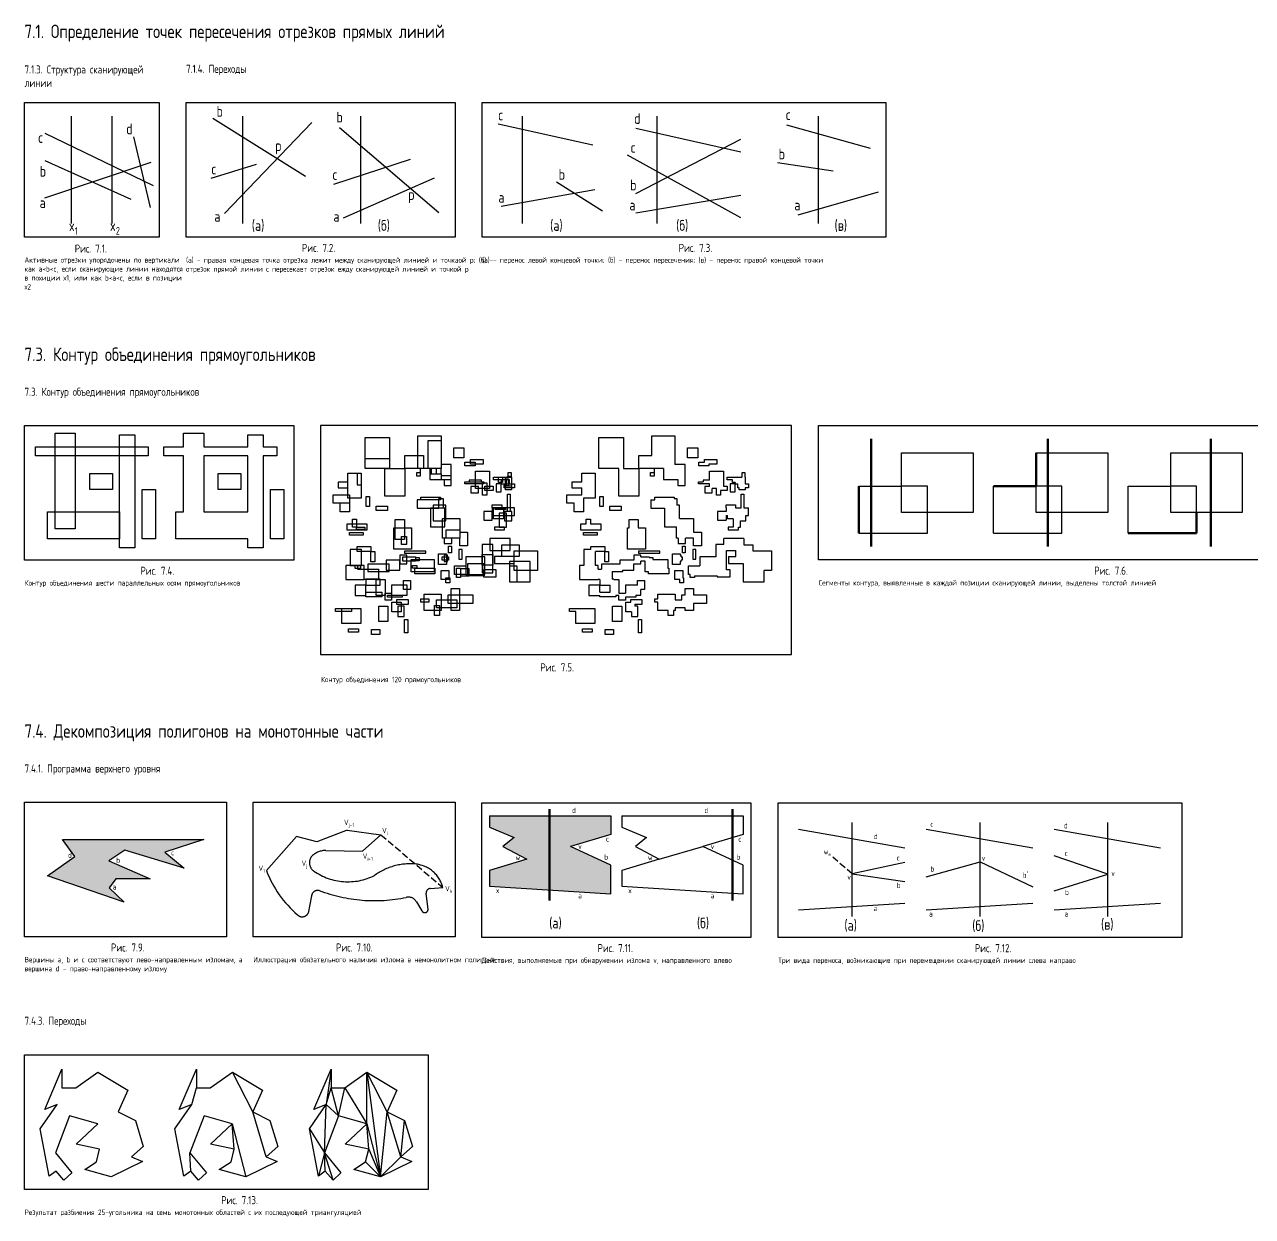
# Model space of a CAD drawing. Header units: millimetres. Extents: x 0 to 1470, y -728 to 158.
# Drawn here: x 0 to 912, y -728 to 158 of the extents above; entities that cross this region are included whole.
import ezdxf

# ---------------------------------------------------------------- set-up
doc = ezdxf.new("R2010")
doc.units = ezdxf.units.MM
doc.linetypes.add('GOST2.303 4', pattern=[7, 5, -2, 0])
doc.linetypes.add('ГОСТ 2.303 6', pattern=[12, 8, -1.5, 1, -1.5])
doc.styles.add('ГОСТ 2.304', font='CS_Gost2304.shx')
pattern_1 = [(37.5, (0, 0), (-0.0800016, 2.447066), [0, -1.9304, 0, -2.159, 0, -2.06375]), (7.5, (0, 0), (2.247616, 3.584126), [0, -1.0414, 0, -1.7399, 0, -0.66675]), (327.5, (-1.562, 0), (3.954962, 0.007186), [0, -0.635, 0, -2.286, 0, -2.9845]), (317.5, (-1.562, 0), (3.817782, 1.114647), [0, -0.3175, 0, -1.4986, 0, -1.7145])]

msp = doc.modelspace()

# ---------------------------------------------------------------- hatches: boundary and pattern name
at = {"linetype": 'ГОСТ 2.303 6', "ltscale": 100}
h = msp.add_hatch(dxfattribs=at)
h.set_pattern_fill('Песчаный или супесчаные грунты', color=256, style=0, pattern_type=2)
h.set_pattern_definition(pattern_1)
edge = h.paths.add_edge_path()
edge.add_line((345.42, -430), (345.42, -438.44))
edge.add_line((345.42, -430), (435.74, -430))
edge.add_line((435.74, -430), (435.74, -443.92))
edge.add_line((435.74, -443.92), (405.73, -452.81))
edge.add_line((435.74, -466.83), (405.73, -452.81))
edge.add_line((435.74, -488.08), (435.74, -466.83))
edge.add_line((345.42, -482.45), (435.74, -488.08))
edge.add_line((345.42, -470.68), (345.42, -482.45))
edge.add_line((373.28, -462.43), (345.42, -470.68))
edge.add_line((355.51, -452.87), (373.28, -462.43))
edge.add_line((363.79, -446.15), (355.51, -452.87))
edge.add_line((345.42, -438.44), (363.79, -446.15))
h = msp.add_hatch(dxfattribs=at)
h.set_pattern_fill('Песчаный или супесчаные грунты', color=256, style=0, pattern_type=2)
h.set_pattern_definition(pattern_1)
h.paths.add_polyline_path([(133.19, -447.8), (104.3, -457.23), (118.6, -469.09), (74.49, -455.71), (62.63, -463.61), (93.35, -477), (67.8, -477), (62.93, -483.69), (73.92, -494.22), (17.17, -474.73), (37.38, -460.27), (28.26, -447.8)])

# ---------------------------------------------------------------- linework, layer by layer
at = {"ltscale": 100}
for p, q in [((0, 0), (0, 100)), ((0, 100), (100, 100)), ((100, 100), (100, 0)), ((120, 0), (120, 100)), ((120, 100), (320, 100)), ((320, 100), (320, 0)), ((340, 0), (340, 100)), ((340, 100), (640, 100)), ((640, 100), (640, 0)), ((35, 10), (35, 90)), ((65, 10), (65, 90)), ((139.88, 88.35), (208.89, 45.34)), ((148.62, 17.45), (213.38, 85.27)), ((162.08, 10), (162.08, 90)), ((249.89, 10), (249.89, 90)), ((351.89, 84.3), (422.38, 68.58)), ((370, 10), (370, 90)), ((470, 10), (470, 90)), ((566.19, 83.49), (628.28, 66.14)), ((590, 10), (590, 90)), ((14.96, 77.31), (95.54, 38.32)), ((80.89, 74.48), (93.42, 22.01)), ((234.11, 81.37), (307.85, 18.2)), ((454.31, 80.91), (532.39, 63.29)), ((454.31, 32.38), (532.39, 72.78)), ((14.96, 56.99), (79, 28.16)), ((14.96, 29.1), (94.13, 55.81)), ((229.77, 39.35), (286.7, 58.05)), ((447.8, 61.12), (532.12, 14.49)), ((559.41, 55.56), (600.89, 49.33)), ((138.7, 43.92), (172.26, 54.32)), ((237.09, 14.4), (304.6, 43.95)), ((395.27, 41.19), (429.43, 19.5)), ((354.06, 23.03), (423.74, 35.5)), ((454.31, 18.01), (532.39, 31.3)), ((574.87, 16.52), (634.51, 33.6)), ((100, 0), (0, 0)), ((320, 0), (120, 0)), ((640, 0), (340, 0)), ((0, -240), (0, -140)), ((0, -140), (200, -140)), ((200, -140), (200, -240)), ((220, -140), (220, -310.19)), ((570, -140), (220, -140)), ((570, -310.19), (570, -140)), ((590.11, -239.89), (590.11, -139.89)), ((590.11, -139.89), (1030.11, -139.89)), ((299.98, -171.89), (299.98, -151.08)), ((299.98, -151.08), (309.56, -151.08)), ((282.59, -171.89), (282.59, -162.43)), ((282.59, -162.43), (296.55, -162.43)), ((296.55, -162.43), (296.55, -171.89)), ((456.36, -171.89), (456.36, -162.43)), ((456.36, -162.43), (466.06, -162.43)), ((651.75, -185.17), (651.75, -160.24)), ((651.75, -160.24), (660.52, -160.24)), ((660.52, -160.24), (692.86, -160.24)), ((692.86, -160.24), (704.91, -160.24)), ((704.91, -160.24), (704.91, -204.63)), ((751.75, -160.24), (760.52, -160.24)), ((760.52, -160.24), (792.86, -160.24)), ((792.86, -160.24), (804.91, -160.24)), ((804.91, -160.24), (804.91, -204.63)), ((851.75, -185.17), (851.75, -160.24)), ((851.75, -160.24), (860.52, -160.24)), ((860.52, -160.24), (892.86, -160.24)), ((892.86, -160.24), (904.91, -160.24)), ((904.91, -160.24), (904.91, -204.63)), ((253.07, -164.66), (271.26, -164.66)), ((296.55, -171.89), (282.59, -171.89)), ((294.03, -171.89), (294.03, -177.68)), ((301.05, -171.89), (301.05, -180.22)), ((302.49, -175.97), (302.49, -171.89)), ((306.11, -175.97), (306.11, -171.89)), ((317.03, -168.98), (309.56, -168.98)), ((309.56, -175.97), (309.56, -171.89)), ((317.03, -184.72), (317.03, -168.98)), ((470.31, -171.89), (456.36, -171.89)), ((467.79, -171.89), (467.79, -177.68)), ((474.81, -171.89), (474.81, -180.22)), ((490.8, -168.98), (483.33, -168.98)), ((490.8, -184.72), (490.8, -168.98)), ((240.25, -182.08), (232.96, -182.08)), ((232.96, -182.08), (232.96, -186.27)), ((247.1, -175.55), (247.1, -184.1)), ((291.46, -177.68), (291.46, -175.03)), ((291.46, -175.03), (294.03, -175.03)), ((294.03, -177.68), (291.46, -177.68)), ((301.05, -175.97), (309.56, -175.97)), ((301.05, -180.22), (311.81, -180.22)), ((309.56, -175.97), (309.56, -180.22)), ((309.56, -177.13), (317.03, -177.13)), ((311.81, -180.22), (311.81, -184.72)), ((311.81, -180.22), (317.03, -180.22)), ((360.28, -180.39), (357.39, -180.39)), ((361.79, -175.08), (359.25, -175.08)), ((359.25, -175.08), (359.25, -178.31)), ((360.28, -183.34), (360.28, -180.39)), ((361.79, -178.31), (361.79, -175.08)), ((414.02, -182.08), (406.73, -182.08)), ((406.73, -182.08), (406.73, -186.27)), ((465.22, -177.68), (465.22, -175.03)), ((465.22, -175.03), (467.79, -175.03)), ((467.79, -177.68), (465.22, -177.68)), ((474.81, -180.22), (485.58, -180.22)), ((485.58, -180.22), (485.58, -184.72)), ((535.55, -175.08), (533.01, -175.08)), ((533.01, -175.08), (533.01, -178.31)), ((535.55, -178.31), (535.55, -175.08)), ((232.96, -186.27), (240.25, -186.27)), ((247.1, -184.1), (250.22, -184.1)), ((311.81, -184.72), (317.03, -184.72)), ((356.3, -184.75), (361.79, -184.75)), ((406.73, -186.27), (414.02, -186.27)), ((485.58, -184.72), (490.8, -184.72)), ((620, -185.17), (629.01, -185.17)), ((629.01, -185.17), (651.75, -185.17)), ((670.93, -185.17), (651.75, -185.17)), ((651.75, -204.63), (651.75, -185.17)), ((670.93, -204.63), (670.93, -185.17)), ((720, -220), (720, -185.17)), ((770.93, -185.17), (751.75, -185.17)), ((751.75, -204.63), (751.75, -185.17)), ((770.93, -204.63), (770.93, -185.17)), ((820, -220), (820, -185.17)), ((820, -185.17), (829.01, -185.17)), ((829.01, -185.17), (851.75, -185.17)), ((870.93, -185.17), (851.75, -185.17)), ((851.75, -204.63), (851.75, -185.17)), ((870.93, -204.63), (870.93, -185.17)), ((234.59, -204.14), (234.59, -197.62)), ((241.58, -197.62), (241.58, -204.14)), ((347.56, -201.14), (347.56, -198.89)), ((347.56, -198.89), (354.65, -198.89)), ((354.65, -198.89), (354.65, -201.14)), ((408.36, -204.14), (408.36, -197.62)), ((415.35, -197.62), (415.35, -204.14)), ((465.5, -195.36), (468.3, -195.36)), ((521.33, -201.14), (521.33, -198.89)), ((521.33, -198.89), (528.42, -198.89)), ((528.42, -198.89), (528.42, -201.14)), ((241.58, -204.14), (234.59, -204.14)), ((348.54, -209.36), (348.54, -201.14)), ((355.9, -209.36), (348.54, -209.36)), ((355.9, -201.14), (355.9, -209.36)), ((415.35, -204.14), (408.36, -204.14)), ((521.33, -206.84), (521.33, -210.27)), ((522.3, -209.36), (522.3, -206.84)), ((526.5, -209.36), (522.3, -209.36)), ((528.42, -201.14), (532.52, -201.14)), ((534.61, -201.14), (537.88, -201.14)), ((670.93, -204.63), (651.75, -204.63)), ((681.62, -204.63), (670.93, -204.63)), ((670.93, -220), (670.93, -204.63)), ((704.91, -204.63), (681.62, -204.63)), ((770.93, -204.63), (751.75, -204.63)), ((781.62, -204.63), (770.93, -204.63)), ((770.93, -220), (770.93, -204.63)), ((804.91, -204.63), (781.62, -204.63)), ((870.93, -204.63), (851.75, -204.63)), ((881.62, -204.63), (870.93, -204.63)), ((904.91, -204.63), (881.62, -204.63)), ((313.27, -223.66), (313.27, -217.67)), ((313.27, -217.67), (323.37, -217.67)), ((530.54, -215.64), (532.03, -215.64)), ((311.87, -223.66), (311.87, -227.69)), ((311.87, -227.69), (317.46, -227.69)), ((317.46, -227.69), (317.46, -223.66)), ((323.37, -219.24), (329.2, -219.24)), ((323.37, -229.42), (323.37, -223.66)), ((329.2, -219.24), (329.2, -229.42)), ((485.64, -223.66), (485.64, -227.69)), ((485.64, -227.69), (491.23, -227.69)), ((491.23, -227.69), (491.23, -223.66)), ((497.13, -219.24), (502.96, -219.24)), ((497.13, -229.42), (497.13, -223.66)), ((502.96, -219.24), (502.96, -229.42)), ((519.61, -228.56), (519.61, -223.95)), ((534.56, -223.95), (534.56, -228.66)), ((620, -220), (629.01, -220)), ((629.01, -220), (660.52, -220)), ((660.52, -220), (670.93, -220)), ((720, -220), (729.01, -220)), ((729.01, -220), (760.52, -220)), ((760.52, -220), (770.93, -220)), ((329.2, -229.42), (323.37, -229.42)), ((502.96, -229.42), (497.13, -229.42)), ((521.64, -232.85), (528.53, -232.85)), ((200, -240), (0, -240)), ((245.79, -246.23), (245.79, -244.03)), ((249.55, -246.23), (245.79, -246.23)), ((247.52, -244.03), (247.52, -246.85)), ((249.55, -244.03), (249.55, -246.23)), ((290.43, -238.15), (293.21, -238.15)), ((293.21, -240.59), (290.43, -240.59)), ((293.21, -238.15), (293.21, -240.59)), ((360.25, -244.27), (365.9, -244.27)), ((365.9, -244.27), (365.9, -256.2)), ((464.2, -238.15), (466.98, -238.15)), ((466.98, -238.15), (466.98, -239.64)), ((501.7, -237.64), (501.7, -244.28)), ((523.03, -237.47), (528.53, -237.47)), ((1030.11, -239.89), (590.11, -239.89)), ((247.52, -246.85), (262.95, -246.85)), ((262.95, -254.51), (252.43, -254.51)), ((262.95, -246.85), (262.95, -254.51)), ((426.2, -246.85), (428.85, -246.85)), ((427.38, -254.51), (426.2, -254.51)), ((436.71, -248.54), (436.71, -254.12)), ((441.73, -254.52), (441.73, -264.55)), ((504.18, -251.63), (514.75, -251.63)), ((220, -310.19), (570, -310.19)), ((0, -519.99), (0, -419.99)), ((170, -519.99), (170, -419.99)), ((339.71, -520.44), (339.71, -420.44)), ((339.71, -420.44), (539.71, -420.44)), ((539.71, -420.44), (539.71, -520.44)), ((560.06, -520.48), (560.06, -420.48)), ((560.06, -420.48), (860.06, -420.48)), ((860.06, -420.48), (860.06, -520.48)), ((150, -519.99), (0, -519.99)), ((320, -519.99), (170, -519.99)), ((539.71, -520.44), (339.71, -520.44)), ((860.06, -520.48), (560.06, -520.48)), ((0, -707.78), (0, -607.78)), ((0, -607.78), (300, -607.78)), ((300, -607.78), (300, -707.78)), ((300, -707.78), (0, -707.78))]:
    msp.add_line(p, q, dxfattribs=at)
at = {"lineweight": 100, "ltscale": 100}
for p, q in [((629.01, -230), (629.01, -150)), ((760.52, -230), (760.52, -150)), ((881.62, -230), (881.62, -150))]:
    msp.add_line(p, q, dxfattribs=at)
at = {"lineweight": 80, "ltscale": 100}
for p, q in [((751.75, -185.17), (751.75, -160.24)), ((620, -220), (620, -185.17)), ((720, -185.17), (729.01, -185.17)), ((729.01, -185.17), (751.75, -185.17)), ((870.93, -220), (870.93, -204.63)), ((820, -220), (829.01, -220)), ((829.01, -220), (860.52, -220)), ((860.52, -220), (870.93, -220))]:
    msp.add_line(p, q, dxfattribs=at)
at = {"linetype": 'ГОСТ 2.303 6', "ltscale": 100}
for p, q in [((0, -419.99), (150, -419.99)), ((150, -419.99), (150, -519.99)), ((170, -419.99), (320, -419.99)), ((320, -419.99), (320, -519.99)), ((345.42, -430), (435.74, -430)), ((345.42, -430), (345.42, -438.44)), ((435.74, -430), (435.74, -443.92)), ((443.8, -430), (534.12, -430)), ((443.8, -430), (443.8, -438.44)), ((534.12, -430), (534.12, -443.92)), ((615.08, -505), (615.08, -435)), ((710.08, -505), (710.08, -435)), ((805.08, -505), (805.08, -435)), ((179.7, -470.82), (201.97, -445.48)), ((217.18, -449.34), (201.97, -445.48)), ((239.68, -440.82), (217.18, -449.34)), ((239.68, -440.82), (264.83, -444.13)), ((251.02, -456.34), (264.83, -444.13)), ((345.42, -438.44), (363.79, -446.15)), ((363.79, -446.15), (355.51, -452.87)), ((435.74, -443.92), (405.73, -452.81)), ((443.8, -438.44), (462.17, -446.15)), ((462.17, -446.15), (453.89, -452.87)), ((534.12, -443.92), (504.11, -452.81)), ((575.08, -440), (654.16, -453.93)), ((670.08, -440), (749.16, -453.93)), ((765.08, -440), (844.16, -453.93)), ((37.38, -460.27), (28.26, -447.8)), ((28.26, -447.8), (133.19, -447.8)), ((74.49, -455.71), (62.63, -463.61)), ((118.6, -469.09), (74.49, -455.71)), ((133.19, -447.8), (104.3, -457.23)), ((223.95, -455.83), (251.02, -456.34)), ((355.51, -452.87), (373.28, -462.43)), ((435.74, -466.83), (405.73, -452.81)), ((453.89, -452.87), (471.66, -462.43)), ((471.66, -462.43), (504.11, -452.81)), ((534.12, -466.83), (504.11, -452.81)), ((17.17, -474.73), (37.38, -460.27)), ((62.63, -463.61), (93.35, -477)), ((104.3, -457.23), (118.6, -469.09)), ((373.28, -462.43), (345.42, -470.68)), ((471.66, -462.43), (443.8, -470.68)), ((345.42, -470.68), (345.42, -482.45)), ((435.74, -488.08), (435.74, -466.83)), ((443.8, -470.68), (443.8, -482.45)), ((534.12, -488.08), (534.12, -466.83)), ((73.92, -494.22), (17.17, -474.73)), ((67.8, -477), (62.93, -483.69)), ((93.35, -477), (67.8, -477)), ((301.54, -484.11), (310.82, -483.35)), ((345.42, -482.45), (435.74, -488.08)), ((443.8, -482.45), (534.12, -488.08)), ((62.93, -483.69), (73.92, -494.22)), ((213.26, -489.5), (210.74, -502.43)), ((299.86, -499.81), (298.46, -487.58)), ((291.15, -494.09), (295.31, -500.81)), ((575.08, -500), (654.16, -495)), ((670.08, -500), (749.16, -495)), ((765.08, -500), (844.16, -495))]:
    msp.add_line(p, q, dxfattribs=at)
at = {"linetype": 'ГОСТ 2.303 6', "lineweight": 100, "ltscale": 100}
for p, q in [((390.11, -425.15), (390.11, -493.08)), ((526.18, -425.15), (526.18, -493.08))]:
    msp.add_line(p, q, dxfattribs=at)
at = {"linetype": 'GOST2.303 4'}
for p, q in [((264.83, -444.13), (310.82, -483.35)), ((615.08, -473.27), (600.1, -460.46))]:
    msp.add_line(p, q, dxfattribs=at)
for p, q in [((654.16, -464.81), (615.08, -473.27)), ((670.08, -475.57), (710.08, -464.3)), ((710.08, -464.3), (749.16, -483)), ((805.08, -473.52), (765.08, -459.94)), ((615.08, -473.27), (654.16, -478.9)), ((765.08, -485.82), (805.08, -473.52)), ((14.97, -648.4), (27.78, -618.42)), ((27.78, -618.42), (27.78, -632.26)), ((114.97, -648.4), (127.78, -618.42)), ((127.78, -618.42), (127.78, -632.26)), ((214.97, -648.4), (227.78, -618.42)), ((227.78, -618.42), (224.19, -644.55)), ((227.78, -618.42), (227.78, -632.26)), ((38.03, -632.26), (54.43, -620.73)), ((54.43, -620.73), (76.72, -634.05)), ((138.03, -632.26), (154.43, -620.73)), ((154.43, -620.73), (176.72, -634.05)), ((169.54, -650.19), (154.43, -620.73)), ((238.03, -632.26), (254.43, -620.73)), ((254.38, -659), (254.43, -620.73)), ((254.43, -620.73), (276.72, -634.05)), ((269.54, -650.19), (254.43, -620.73)), ((254.43, -620.73), (264.42, -698.36)), ((27.78, -632.26), (38.03, -632.26)), ((76.72, -634.05), (69.54, -650.19)), ((124.19, -644.55), (127.78, -632.26)), ((127.78, -632.26), (138.03, -632.26)), ((176.72, -634.05), (169.54, -650.19)), ((224.19, -644.55), (227.78, -632.26)), ((227.78, -632.26), (238.03, -632.26)), ((233.37, -653.04), (227.78, -632.26)), ((233.37, -653.04), (238.03, -632.26)), ((238.03, -632.26), (254.38, -659)), ((276.72, -634.05), (269.54, -650.19)), ((11.64, -662.75), (24.19, -644.55)), ((24.19, -644.55), (14.97, -648.4)), ((111.64, -662.75), (124.19, -644.55)), ((124.19, -644.55), (114.97, -648.4)), ((211.64, -662.75), (224.19, -644.55)), ((224.19, -644.55), (214.97, -648.4)), ((222.87, -680.48), (224.19, -644.55)), ((224.19, -644.55), (233.37, -653.04)), ((33.37, -653.04), (22.87, -680.48)), ((54.38, -659), (33.37, -653.04)), ((69.54, -650.19), (82.35, -656.6)), ((82.35, -656.6), (88.25, -675.81)), ((133.37, -653.04), (122.87, -680.48)), ((154.38, -659), (133.37, -653.04)), ((169.54, -650.19), (182.35, -656.6)), ((179.53, -683.5), (169.54, -650.19)), ((182.35, -656.6), (188.25, -675.81)), ((233.37, -653.04), (222.87, -680.48)), ((254.38, -659), (233.37, -653.04)), ((264.42, -698.36), (269.54, -650.19)), ((269.54, -650.19), (282.35, -656.6)), ((279.53, -683.5), (269.54, -650.19)), ((279.53, -683.5), (282.35, -656.6)), ((282.35, -656.6), (288.25, -675.81)), ((18.32, -697.88), (11.64, -662.75)), ((38.23, -674.2), (54.38, -659)), ((118.32, -697.88), (111.64, -662.75)), ((138.23, -674.2), (154.38, -659)), ((155.79, -677.81), (154.38, -659)), ((154.38, -659), (164.42, -698.36)), ((218.32, -697.88), (211.64, -662.75)), ((211.64, -662.75), (222.87, -680.48)), ((238.23, -674.2), (254.38, -659)), ((255.79, -677.81), (254.38, -659)), ((254.38, -659), (264.42, -698.36)), ((55.79, -677.81), (38.23, -674.2)), ((155.79, -677.81), (138.23, -674.2)), ((255.79, -677.81), (238.23, -674.2)), ((22.87, -680.48), (35.1, -695.53)), ((53.44, -687.22), (55.79, -677.81)), ((88.25, -675.81), (79.53, -683.5)), ((79.53, -683.5), (87.73, -687.09)), ((122.87, -680.48), (135.1, -695.53)), ((123.5, -694.11), (122.87, -680.48)), ((153.44, -687.22), (155.79, -677.81)), ((188.25, -675.81), (179.53, -683.5)), ((179.53, -683.5), (187.73, -687.09)), ((222.87, -680.48), (218.32, -697.88)), ((222.87, -680.48), (235.1, -695.53)), ((223.5, -694.11), (222.87, -680.48)), ((229.3, -701.01), (222.87, -680.48)), ((253.44, -687.22), (255.79, -677.81)), ((255.79, -677.81), (264.42, -698.36)), ((264.42, -698.36), (279.53, -683.5)), ((288.25, -675.81), (279.53, -683.5)), ((279.53, -683.5), (287.73, -687.09)), ((44.69, -692.98), (53.44, -687.22)), ((64.42, -698.36), (44.69, -692.98)), ((87.73, -687.09), (64.42, -698.36)), ((144.69, -692.98), (153.44, -687.22)), ((164.42, -698.36), (144.69, -692.98)), ((187.73, -687.09), (164.42, -698.36)), ((244.69, -692.98), (253.44, -687.22)), ((264.42, -698.36), (244.69, -692.98)), ((253.44, -687.22), (264.42, -698.36)), ((287.73, -687.09), (264.42, -698.36)), ((23.5, -694.11), (18.32, -697.88)), ((29.3, -701.01), (23.5, -694.11)), ((35.1, -695.53), (29.3, -701.01)), ((123.5, -694.11), (118.32, -697.88)), ((129.3, -701.01), (123.5, -694.11)), ((135.1, -695.53), (129.3, -701.01)), ((223.5, -694.11), (218.32, -697.88)), ((229.3, -701.01), (223.5, -694.11)), ((235.1, -695.53), (229.3, -701.01))]:
    msp.add_line(p, q)
at = {"ltscale": 100}
for points in [[(22.78, -145.8), (37.69, -145.8), (37.69, -216.83), (22.78, -216.83)], [(70.49, -146.88), (81.88, -146.88), (81.88, -230.93), (70.49, -230.93)], [(253.07, -148.87), (271.26, -148.87), (271.26, -171.89), (253.07, -171.89)], [(292.29, -147.81), (309.56, -147.81), (309.56, -171.89), (292.29, -171.89)], [(8.14, -155.83), (91.91, -155.83), (91.91, -162.6), (8.14, -162.6)], [(318.91, -156.58), (326.49, -156.58), (326.49, -164.16), (318.91, -164.16)], [(492.68, -156.58), (500.25, -156.58), (500.25, -164.16), (492.68, -164.16)], [(267.77, -171.89), (282.59, -171.89), (282.59, -192.62), (267.77, -192.62)], [(327.19, -167.3), (334.76, -167.3), (334.76, -170.1), (327.19, -170.1)], [(331.38, -165.32), (340.7, -165.32), (340.7, -168.7), (331.38, -168.7)], [(48.53, -175.62), (65.34, -175.62), (65.34, -187.55), (48.53, -187.55)], [(143.97, -175.62), (160.78, -175.62), (160.78, -187.55), (143.97, -187.55)], [(240.25, -175.55), (250.22, -175.55), (250.22, -194.07), (240.25, -194.07)], [(341.18, -183.29), (327.15, -183.29), (327.15, -181.99), (341.18, -181.99)], [(339.63, -180.6), (330.46, -180.6), (330.46, -181.99), (339.63, -181.99)], [(335.19, -174.06), (345.55, -174.06), (345.55, -186.89), (335.19, -186.89)], [(357.39, -180.39), (348.43, -180.39), (348.43, -178.31), (357.39, -178.31)], [(355.16, -182.46), (352.21, -182.46), (352.21, -178.31), (355.16, -178.31)], [(354.28, -183.34), (357.39, -183.34), (357.39, -180.39), (354.28, -180.39)], [(357.39, -178.31), (361.79, -178.31), (361.79, -187.95), (357.39, -187.95)], [(357.39, -180.39), (358.18, -180.39), (358.18, -183.34), (357.39, -183.34)], [(358.18, -179.71), (359.55, -179.71), (359.55, -184.75), (358.18, -184.75)], [(359.25, -177.6), (361.08, -177.6), (361.08, -178.67), (359.25, -178.67)], [(360.28, -180.39), (359.55, -180.39), (359.55, -183.34), (360.28, -183.34)], [(87.3, -187.55), (97.34, -187.55), (97.34, -224.15), (87.3, -224.15)], [(182.74, -187.55), (192.77, -187.55), (192.77, -224.15), (182.74, -224.15)], [(229.31, -191.48), (241.58, -191.48), (241.58, -197.62), (229.31, -197.62)], [(337.25, -185.41), (331.65, -185.41), (331.65, -190.17), (337.25, -190.17)], [(340.36, -182.67), (343.46, -182.67), (343.46, -191.84), (340.36, -191.84)], [(342.06, -185.14), (348.3, -185.14), (348.3, -188.27), (342.06, -188.27)], [(350.49, -189.24), (354.28, -189.24), (354.28, -183.34), (350.49, -183.34)], [(356.3, -183.34), (364.17, -183.34), (364.17, -186.4), (356.3, -186.4)], [(358.76, -191.12), (360.85, -191.12), (360.85, -203.82), (358.76, -203.82)], [(524.26, -189.24), (528.04, -189.24), (528.04, -183.34), (524.26, -183.34)], [(253.78, -192.8), (256.27, -192.8), (256.27, -200.26), (253.78, -200.26)], [(261.24, -200.02), (269.63, -200.02), (269.63, -203.13), (261.24, -203.13)], [(307.74, -195.36), (291.73, -195.36), (291.73, -201.37), (307.74, -201.37)], [(294.53, -193.37), (308.98, -193.37), (308.98, -195.36), (294.53, -195.36)], [(312.97, -199.15), (303.58, -199.15), (303.58, -210.84), (312.97, -210.84)], [(307.74, -194.38), (311.05, -194.38), (311.05, -201.37), (307.74, -201.37)], [(427.54, -192.8), (430.03, -192.8), (430.03, -200.26), (427.54, -200.26)], [(435, -200.02), (443.39, -200.02), (443.39, -203.13), (435, -203.13)], [(70.49, -224.15), (17.08, -224.15), (17.08, -204.09), (70.49, -204.09)], [(243.61, -209.68), (246.75, -209.68), (246.75, -215.51), (243.61, -215.51)], [(312.24, -201.37), (301.7, -201.37), (301.7, -215.26), (312.24, -215.26)], [(310.64, -209.05), (323.37, -209.05), (323.37, -223.66), (310.64, -223.66)], [(347.56, -203.98), (341.25, -203.98), (341.25, -210.27), (347.56, -210.27)], [(364.11, -201.14), (347.56, -201.14), (347.56, -206.84), (364.11, -206.84)], [(349.68, -201.14), (357.45, -201.14), (357.45, -202.37), (349.68, -202.37)], [(358.26, -205.23), (352.74, -205.23), (352.74, -215.64), (358.26, -215.64)], [(362.15, -203.82), (356.63, -203.82), (356.63, -210.98), (362.15, -210.98)], [(239.65, -213.05), (254.44, -213.05), (254.44, -217.84), (239.65, -217.84)], [(246.75, -215.51), (252.81, -215.51), (252.81, -217.35), (246.75, -217.35)], [(274.3, -215.96), (287.57, -215.96), (287.57, -231.81), (274.3, -231.81)], [(275.47, -209.9), (282.22, -209.9), (282.22, -224.82), (275.47, -224.82)], [(356.77, -215.64), (349.21, -215.64), (349.21, -217.64), (356.77, -217.64)], [(241.54, -219.57), (251.74, -219.57), (251.74, -221.55), (241.54, -221.55)], [(280.12, -222.6), (283.84, -222.6), (283.84, -228.43), (280.12, -228.43)], [(360.8, -223.95), (345.85, -223.95), (345.85, -232.85), (360.8, -232.85)], [(415.31, -219.57), (425.51, -219.57), (425.51, -221.55), (415.31, -221.55)], [(250.46, -232.15), (241.95, -232.15), (241.95, -244.03), (250.46, -244.03)], [(247.08, -229.93), (257.34, -229.93), (257.34, -233.67), (247.08, -233.67)], [(257.34, -233.67), (260.24, -233.67), (260.24, -241.36), (257.34, -241.36)], [(278.91, -242.86), (284.07, -242.86), (284.07, -236.39), (278.91, -236.39)], [(282.43, -235.02), (298.23, -235.02), (298.23, -233.29), (282.43, -233.29)], [(307.67, -235.43), (313.49, -235.43), (313.49, -243.28), (307.67, -243.28)], [(311.86, -241.18), (314.27, -241.18), (314.27, -236.36), (311.86, -236.36)], [(315.05, -229.72), (317.22, -229.72), (317.22, -234.53), (315.05, -234.53)], [(322.76, -239.36), (325.14, -239.36), (325.14, -232.27), (322.76, -232.27)], [(347.88, -228.56), (339.94, -228.56), (339.94, -249.41), (347.88, -249.41)], [(339.94, -235.89), (347.88, -235.89), (347.88, -243.94), (339.94, -243.94)], [(354.76, -228.66), (367.45, -228.66), (367.45, -237.47), (354.76, -237.47)], [(363.94, -233.13), (381.23, -233.13), (381.23, -247.82), (363.94, -247.82)], [(431.1, -233.67), (434.01, -233.67), (434.01, -241.36), (431.1, -241.36)], [(456.19, -235.02), (471.99, -235.02), (471.99, -233.29), (456.19, -233.29)], [(488.82, -229.72), (490.99, -229.72), (490.99, -234.53), (488.82, -234.53)], [(496.52, -239.36), (498.91, -239.36), (498.91, -232.27), (496.52, -232.27)], [(252.43, -244.03), (238.68, -244.03), (238.68, -254.51), (252.43, -254.51)], [(255.08, -248.54), (270.94, -248.54), (270.94, -243.11), (255.08, -243.11)], [(268.62, -247.57), (278.91, -247.57), (278.91, -240.04), (268.62, -240.04)], [(280.98, -237.55), (290.43, -237.55), (290.43, -240.96), (280.98, -240.96)], [(287.35, -239.64), (304.32, -239.64), (304.32, -248.66), (287.35, -248.66)], [(291.55, -246.17), (288.35, -246.17), (288.35, -244.01), (291.55, -244.01)], [(290, -246.17), (304.94, -246.17), (304.94, -250.38), (290, -250.38)], [(310.38, -237.69), (314.97, -237.69), (314.97, -240.02), (310.38, -240.02)], [(327.93, -250.8), (319.59, -250.8), (319.59, -244.28), (327.93, -244.28)], [(320.89, -245.99), (324.04, -245.99), (324.04, -252.93), (320.89, -252.93)], [(342.16, -237.64), (327.93, -237.64), (327.93, -250.8), (342.16, -250.8)], [(329.34, -242.64), (341.6, -242.64), (341.6, -251.63), (329.34, -251.63)], [(363.94, -237.47), (349.26, -237.47), (349.26, -242.54), (363.94, -242.54)], [(375.73, -241), (360.25, -241), (360.25, -256.2), (375.73, -256.2)], [(264.24, -254.12), (253.62, -254.12), (253.62, -258.68), (264.24, -258.68)], [(261.32, -254.52), (267.97, -254.52), (267.97, -266.38), (261.32, -266.38)], [(281.7, -255.2), (286.82, -255.2), (286.82, -261.92), (281.7, -261.92)], [(309.47, -247.74), (315.37, -247.74), (315.37, -254.42), (309.47, -254.42)], [(313.09, -253.23), (315.93, -253.23), (315.93, -256.96), (313.09, -256.96)], [(324.04, -251.63), (330.42, -251.63), (330.42, -246.51), (324.04, -246.51)], [(350.54, -247.2), (340.98, -247.2), (340.98, -252.55), (350.54, -252.55)], [(253.62, -258.68), (245.63, -258.68), (245.63, -266.42), (253.62, -266.42)], [(253.62, -263.79), (265.55, -263.79), (265.55, -267.36), (253.62, -267.36)], [(267.97, -264.55), (272.79, -264.55), (272.79, -269.83), (267.97, -269.83)], [(272.79, -266.04), (284.28, -266.04), (284.28, -258.59), (272.79, -258.59)], [(317.1, -261.28), (323.24, -261.28), (323.24, -277.41), (317.1, -277.41)], [(269.63, -266.04), (280.6, -266.04), (280.6, -267.6), (269.63, -267.6)], [(272.96, -271.26), (279.78, -271.26), (279.78, -278.53), (272.96, -278.53)], [(276.66, -269.25), (285.04, -269.25), (285.04, -273.06), (276.66, -273.06)], [(294.53, -268.91), (300.31, -268.91), (300.31, -271.24), (294.53, -271.24)], [(296.87, -265.27), (309.63, -265.27), (309.63, -277.59), (296.87, -277.59)], [(306, -269.66), (321.14, -269.66), (321.14, -275.45), (306, -275.45)], [(314.67, -265.75), (333.12, -265.75), (333.12, -272.29), (314.67, -272.29)], [(231.12, -276.03), (242.98, -276.03), (242.98, -278.17), (231.12, -278.17)], [(235.82, -276.03), (249.91, -276.03), (249.91, -287.23), (235.82, -287.23)], [(263.23, -274.27), (270.04, -274.27), (270.04, -285.8), (263.23, -285.8)], [(282.02, -274.28), (277.32, -274.28), (277.32, -281.89), (282.02, -281.89)], [(304.6, -273.85), (308.41, -273.85), (308.41, -281.13), (304.6, -281.13)], [(436.99, -274.27), (443.81, -274.27), (443.81, -285.8), (436.99, -285.8)], [(240.73, -291.25), (248.11, -291.25), (248.11, -293.61), (240.73, -293.61)], [(257.73, -291.71), (264, -291.71), (264, -295.3), (257.73, -295.3)], [(282.46, -284.24), (284.8, -284.24), (284.8, -294.09), (282.46, -294.09)], [(414.5, -291.25), (421.88, -291.25), (421.88, -293.61), (414.5, -293.61)], [(431.5, -291.71), (437.76, -291.71), (437.76, -295.3), (431.5, -295.3)], [(456.23, -284.24), (458.57, -284.24), (458.57, -294.09), (456.23, -294.09)]]:
    msp.add_lwpolyline(points, close=True, dxfattribs=at)
for points in [[(118.21, -155.83), (118.21, -145.8), (133.12, -145.8), (133.12, -155.83)], [(165.93, -155.83), (165.93, -146.88), (177.32, -146.88), (177.32, -155.83)], [(441.54, -171.89), (426.83, -171.89), (426.83, -148.87), (445.03, -148.87), (445.03, -171.89)], [(466.06, -162.43), (466.06, -147.81), (483.33, -147.81), (483.33, -168.98)], [(118.21, -162.6), (103.57, -162.6), (103.57, -155.83), (118.21, -155.83)], [(118.21, -204.09), (118.21, -162.6)], [(133.12, -155.83), (165.93, -155.83)], [(133.12, -162.6), (133.12, -204.09)], [(165.93, -162.6), (133.12, -162.6)], [(177.32, -162.6), (177.32, -230.93), (165.93, -230.93), (165.93, -224.15)], [(165.93, -204.09), (165.93, -162.6)], [(177.32, -155.83), (187.35, -155.83), (187.35, -162.6), (177.32, -162.6)], [(445.03, -171.89), (456.36, -171.89), (456.36, -192.62), (441.54, -192.62), (441.54, -171.89)], [(474.81, -171.89), (466.06, -171.89)], [(508.53, -168.7), (508.53, -170.1), (500.95, -170.1), (500.95, -167.3), (505.15, -167.3)], [(505.15, -167.3), (505.15, -165.32), (514.47, -165.32), (514.47, -168.7), (508.53, -168.7)], [(414.02, -182.08), (414.02, -175.55), (423.98, -175.55), (423.98, -194.07), (415.35, -194.07)], [(508.95, -183.29), (500.92, -183.29), (500.92, -181.99), (504.23, -181.99)], [(508.95, -180.6), (504.23, -180.6), (504.23, -181.99)], [(508.95, -180.6), (508.95, -174.06), (519.32, -174.06), (519.32, -185.14)], [(525.98, -180.39), (522.2, -180.39), (522.2, -178.31), (531.15, -178.31)], [(525.98, -178.31), (528.93, -178.31)], [(528.04, -182.46), (525.98, -182.46), (525.98, -180.39)], [(528.04, -182.46), (528.04, -183.34), (530.06, -183.34)], [(531.15, -178.31), (533.01, -178.31)], [(535.55, -178.31), (535.55, -183.34)], [(408.36, -197.62), (403.08, -197.62), (403.08, -191.48), (414.02, -191.48)], [(414.02, -191.48), (414.02, -186.27)], [(508.95, -185.41), (505.41, -185.41), (505.41, -190.17), (511.01, -190.17), (511.01, -186.89)], [(508.95, -185.41), (508.95, -183.29)], [(514.12, -186.89), (511.01, -186.89)], [(517.22, -188.27), (517.22, -191.84), (514.12, -191.84), (514.12, -186.89)], [(519.32, -185.14), (522.06, -185.14), (522.06, -188.27), (517.22, -188.27)], [(531.15, -186.4), (530.06, -186.4), (530.06, -183.34)], [(535.55, -186.4), (535.55, -187.95), (531.15, -187.95), (531.15, -186.4)], [(532.52, -201.14), (532.52, -191.12), (534.61, -191.12), (534.61, -201.14)], [(535.55, -183.34), (537.93, -183.34), (537.93, -186.4), (535.55, -186.4)], [(415.35, -194.07), (415.35, -197.62)], [(465.5, -195.36), (465.5, -201.37), (475.47, -201.37)], [(468.3, -195.36), (468.3, -193.37), (482.74, -193.37), (482.74, -194.38)], [(482.74, -194.38), (484.81, -194.38), (484.81, -199.15)], [(486.73, -209.05), (486.73, -199.15), (484.81, -199.15)], [(165.93, -224.15), (112.52, -224.15), (112.52, -204.09), (118.21, -204.09)], [(133.12, -204.09), (165.93, -204.09)], [(417.38, -213.05), (417.38, -209.68), (420.52, -209.68), (420.52, -213.05)], [(475.47, -201.37), (475.47, -215.26), (484.41, -215.26)], [(486.73, -209.05), (497.13, -209.05), (497.13, -219.24)], [(521.33, -203.98), (515.01, -203.98), (515.01, -210.27), (521.33, -210.27)], [(521.33, -201.14), (521.33, -203.98)], [(521.33, -206.84), (522.3, -206.84)], [(526.5, -209.36), (526.5, -215.64)], [(532.03, -210.98), (535.91, -210.98), (535.91, -206.84)], [(535.91, -206.84), (537.88, -206.84), (537.88, -201.14)], [(420.52, -213.05), (428.21, -213.05), (428.21, -217.84), (413.41, -217.84), (413.41, -213.05), (417.38, -213.05)], [(455.98, -215.96), (461.34, -215.96), (461.34, -231.81), (448.06, -231.81), (448.06, -215.96), (449.23, -215.96)], [(449.23, -215.96), (449.23, -209.9), (455.98, -209.9), (455.98, -215.96)], [(485.64, -223.66), (484.41, -223.66), (484.41, -215.26)], [(526.5, -215.64), (522.98, -215.64), (522.98, -217.64), (530.54, -217.64), (530.54, -215.64)], [(532.03, -215.64), (532.03, -210.98)], [(497.13, -223.66), (491.23, -223.66)], [(534.56, -223.95), (519.61, -223.95)], [(420.85, -232.15), (415.71, -232.15), (415.71, -244.03)], [(420.85, -232.15), (420.85, -229.93), (431.1, -229.93), (431.1, -233.67), (424.23, -233.67)], [(424.23, -244.03), (424.23, -233.67)], [(457.84, -237.55), (457.84, -236.39), (452.67, -236.39), (452.67, -240.04)], [(487.25, -241.18), (487.25, -243.28), (481.43, -243.28), (481.43, -235.43), (487.25, -235.43), (487.25, -236.36)], [(488.03, -237.69), (488.03, -236.36), (487.25, -236.36)], [(519.61, -228.56), (513.7, -228.56), (513.7, -237.64)], [(521.64, -247.2), (521.64, -232.85)], [(528.53, -237.47), (528.53, -232.85)], [(534.56, -228.66), (541.21, -228.66), (541.21, -233.13)], [(541.21, -233.13), (554.99, -233.13), (554.99, -247.82), (549.49, -247.82)], [(415.71, -244.03), (412.44, -244.03), (412.44, -254.51), (426.2, -254.51)], [(426.2, -246.85), (426.2, -244.03), (424.23, -244.03)], [(442.39, -243.11), (428.85, -243.11), (428.85, -246.85)], [(452.67, -240.04), (442.39, -240.04), (442.39, -243.11)], [(444.71, -247.57), (452.67, -247.57), (452.67, -242.86)], [(452.67, -242.86), (457.84, -242.86), (457.84, -240.96)], [(457.84, -237.55), (464.2, -237.55), (464.2, -238.15)], [(461.12, -240.96), (457.84, -240.96)], [(463.77, -248.66), (461.12, -248.66), (461.12, -240.96)], [(478.09, -246.17), (478.7, -246.17), (478.7, -250.38), (463.77, -250.38), (463.77, -248.66)], [(466.98, -239.64), (478.09, -239.64), (478.09, -246.17)], [(487.25, -241.18), (488.03, -241.18), (488.03, -240.02)], [(488.03, -237.69), (488.73, -237.69), (488.73, -240.02), (488.03, -240.02)], [(494.65, -250.8), (493.36, -250.8), (493.36, -244.28), (501.7, -244.28)], [(513.7, -237.64), (501.7, -237.64)], [(523.03, -237.47), (523.03, -242.54), (534.01, -242.54)], [(534.01, -242.54), (534.01, -256.2), (549.49, -256.2), (549.49, -247.82)], [(427.38, -254.51), (427.38, -258.68), (435.08, -258.68)], [(436.71, -248.54), (444.71, -248.54), (444.71, -247.57)], [(438.01, -254.52), (438.01, -254.12), (436.71, -254.12)], [(438.01, -254.52), (441.73, -254.52)], [(455.47, -258.59), (455.47, -255.2), (460.59, -255.2), (460.59, -261.92), (458.05, -261.92)], [(486.85, -254.42), (483.23, -254.42), (483.23, -247.74), (489.13, -247.74), (489.13, -253.23)], [(489.13, -253.23), (489.7, -253.23), (489.7, -256.96), (486.85, -256.96), (486.85, -254.42)], [(497.81, -251.63), (497.81, -252.93), (494.65, -252.93), (494.65, -250.8)], [(497.81, -251.63), (504.18, -251.63)], [(514.75, -251.63), (514.75, -252.55), (524.31, -252.55), (524.31, -247.2), (521.64, -247.2)], [(427.38, -263.79), (427.38, -258.68), (419.39, -258.68), (419.39, -266.42), (427.38, -266.42)], [(427.38, -263.79), (435.08, -263.79)], [(435.08, -263.79), (435.08, -258.68)], [(441.73, -264.55), (446.55, -264.55)], [(455.47, -258.59), (446.55, -258.59), (446.55, -264.55)], [(454.37, -266.04), (458.05, -266.04), (458.05, -261.92)], [(490.86, -265.75), (490.86, -261.28), (497, -261.28), (497, -265.75)], [(439.32, -266.38), (439.32, -267.36), (427.38, -267.36), (427.38, -266.42)], [(441.73, -266.38), (439.32, -266.38)], [(446.55, -267.6), (446.55, -269.83), (441.73, -269.83), (441.73, -266.38)], [(454.37, -266.04), (454.37, -267.6), (446.55, -267.6)], [(451.08, -278.53), (446.73, -278.53), (446.73, -271.26), (450.42, -271.26)], [(450.42, -271.26), (450.42, -269.25), (458.81, -269.25), (458.81, -273.06), (453.55, -273.06)], [(453.55, -273.06), (453.55, -274.28)], [(470.63, -271.24), (468.3, -271.24), (468.3, -268.91), (470.63, -268.91)], [(470.63, -268.91), (470.63, -265.27), (483.39, -265.27), (483.39, -269.66)], [(478.36, -277.59), (470.63, -277.59), (470.63, -271.24)], [(483.39, -269.66), (488.44, -269.66)], [(488.44, -269.66), (488.44, -265.75), (490.86, -265.75)], [(497, -272.29), (497, -277.41), (490.86, -277.41), (490.86, -275.45)], [(497, -265.75), (506.88, -265.75), (506.88, -272.29), (497, -272.29)], [(409.59, -278.17), (404.89, -278.17), (404.89, -276.03), (416.74, -276.03)], [(409.59, -276.03), (423.67, -276.03), (423.67, -287.23), (409.59, -287.23), (409.59, -278.17)], [(451.08, -278.53), (451.08, -281.89), (455.79, -281.89), (455.79, -274.28), (453.55, -274.28)], [(482.18, -277.59), (482.18, -281.13), (478.36, -281.13), (478.36, -277.59)], [(483.39, -275.45), (483.39, -277.59), (482.18, -277.59)], [(490.86, -275.45), (483.39, -275.45)]]:
    msp.add_lwpolyline(points, dxfattribs=at)
at = {"linetype": 'ГОСТ 2.303 6', "lineweight": 211, "ltscale": 100}
for centre in [(201.97, -445.48), (239.68, -440.82), (264.83, -444.13), (217.18, -449.34), (211.71, -465.08), (251.02, -456.34), (179.7, -470.82), (310.82, -483.35)]:
    msp.add_circle(centre, 0.0000000312, dxfattribs=at)
at = {"linetype": 'ГОСТ 2.303 6', "ltscale": 100}
for centre, radius, start, end in [((224.16, -471.47), 15.64, 90.75093, 132.80443), ((219.34, -464.94), 7.64, 139.62097, 235.37845), ((256.01, -441.67), 81.69, 200.90931, 229.42355), ((240.33, -434.48), 44.63, 235.4224, 296.20775), ((286.57, -510.37), 44.6, 84.15559, 126.502), ((288.24, -489.14), 23.31, 14.37548, 82.92567), ((218, -490.32), 4.81, 78.54903, 170.18979), ((260.12, -377.22), 115.93, 249.20466, 281.66132), ((285.29, -497.13), 6.61, 27.3975, 105.24582), ((301.79, -487.44), 3.34, 94.3564, 182.46184), ((297.44, -499.68), 2.42, 207.80692, 356.96437), ((206.35, -500.27), 4.9, 224.72471, 333.7875)]:
    msp.add_arc(centre, radius, start, end, dxfattribs=at)

# ---------------------------------------------------------------- texts
at = {"ltscale": 100, "attachment_point": 1, "style": 'ГОСТ 2.304'}
for s, insert, char_height, width in [('7.1. Определение точек пересечения отрезков прямых линий', (0, 157.92), 10, 421.5302), ('7.1.4. Переходы', (120, 128.06), 6, 118.8444), ('7.1.3. Структура сканирующей линии', (0, 127.61), 6, 100.2329), ('b', (142.69, 97.51), 8, 8.7439), ('b', (231.78, 93.17), 8, 8.7439), ('\\pxt0;c', (351.89, 94.8), 8, 8), ('d', (452.94, 92.17), 8, 8), ('\\pxt0;c', (565.54, 95.07), 8, 8), ('d', (75.54, 84.44), 8, 8), ('c', (10, 78.02), 8, 8), ('p', (186.24, 72.02), 8, 8), ('\\pxt0;c', (450.31, 70.67), 8, 8), ('b', (560.38, 65.79), 8, 8.7439), ('b', (11.25, 52.97), 8, 8), ('\\pxt0;c', (138.7, 54.64), 8, 8), ('\\pxt0;c', (228.69, 50.49), 8, 8), ('b', (396.89, 50.6), 8, 8.7439), ('b', (450.03, 42.74), 8, 8.7439), ('p', (285.09, 35.69), 8, 8), ('a', (352.09, 33.57), 8, 8), ('\\pxr141.6696;a', (11.16, 29.62), 8, 39.4148), ('a', (449.43, 27.87), 8, 8), ('a', (571.98, 27.87), 8, 8), ('\\A1;x{\\H0.70x;\\S^ 1;}', (32.92, 12.44), 8, 8.3501), ('\\A1;x{\\H0.70x;\\S^ 2;}', (63.42, 12.58), 8, 8), ('a', (140.98, 19.38), 8, 8), ('\\pxr141.6696;(a)', (168.83, 12.66), 8, 39.4148), ('a', (229.52, 19.38), 8, 8), ('\\pxr141.6696;(б)', (262.48, 12.66), 8, 39.4148), ('\\pxr141.6696;(a)', (390.51, 12.66), 8, 39.4148), ('\\pxr141.6696;(б)', (484.17, 12.66), 8, 39.4148), ('\\pxr141.6696;(в)', (601.89, 12.66), 8, 39.4148), ('Рис. 7.1.', (37.3, -5.5), 6, 63.4194), ('Рис. 7.2.', (206.11, -5), 6, 31.377), ('Рис. 7.3.', (486.11, -5), 6, 31.377), ('Активные отрезки упорядочены по вертикали как a<b<c, если сканирующие линии находятся в похиции х1, или как b<a<c, если в позиции х2', (-0.03, -14.93), 4, 100.2009), ('(а) - правая концевая точка отрезка лежит между сканирующей линией и точкаой р; (б) - отрезок прямой линии с пересекает отрезок ежду сканирующей линией и точкой р ', (120, -15), 4, 200.6295), ('(а) - перенос левой концевой точки; (б) - перенос пересечения; (в) - перенос правой концевой точки', (340, -15), 4, 300.3206), ('7.3. Контур объединения прямоугольников', (0, -82.08), 10, 421.5302), ('7.3. Контур объединения прямоугольников', (0, -111.94), 6, 201.1075), ('Рис. 7.4.', (86.11, -245), 6, 31.377), ('Рис. 7.6.', (794.87, -244.89), 6, 31.377), ('Контур объединения шести параллельных осям прямоугольников', (0, -255), 4, 182.7711), ('Сегменты контура, выявленные в каждой позиции сканирующей линии, выделены толстой линией', (590.11, -254.89), 4, 300.3206), ('Рис. 7.5.', (383.29, -316.8), 6, 31.377), ('Контур объединения 120 прямоугольников', (220.31, -326.8), 4, 182.7711), ('7.4. Декомпозиция полигонов на монотонные части', (0, -362.07), 10, 421.5302), ('7.4.1. Программа верхнего уровня', (0, -391.94), 6, 201.1075), ('d', (406.87, -424.06), 4, 250), ('d', (505.25, -424.06), 4, 250), ('c', (432.01, -445.28), 4, 250), ('c', (530.39, -445.28), 4, 250), ('v', (411.46, -450.83), 4, 250), ('v', (509.84, -450.83), 4, 250), ('d', (32.33, -457.24), 4, 250), ('b', (68.15, -461.02), 4, 250), ('c', (108.84, -455.48), 4, 250), ('w', (364.82, -459.07), 4, 250), ('b', (430.79, -458.67), 4, 250), ('w', (463.2, -459.07), 4, 250), ('b', (529.17, -458.67), 4, 250), ('a', (65.45, -480.88), 4, 250), ('x', (350.22, -483.54), 4, 250), ('a', (411.46, -487.46), 4, 250), ('x', (448.6, -483.54), 4, 250), ('a', (509.84, -487.46), 4, 250), ('\\pxr141.6696;(a)', (389.85, -505.78), 8, 39.4148), ('\\pxr141.6696;(б)', (499.64, -505.78), 8, 39.4148), ('\\pxr141.6696;(a)', (609.21, -507.47), 8, 39.4148), ('\\pxr141.6696;(б)', (704.23, -507.81), 8, 39.4148), ('\\pxr141.6696;(в)', (799.91, -506.79), 8, 39.4148), ('Рис. 7.9.', (64.21, -524.99), 6, 31.377), ('Рис. 7.10.', (231.47, -524.99), 6, 40.7611), ('Рис. 7.11.', (425.82, -525.44), 6, 31.377), ('Рис. 7.12.', (706.17, -525.48), 6, 41.57), ('Вершины a, b и c соответствуют лево-направленным изломам, а вершина d - право-направленному излому', (0, -534.99), 4, 151.1307), ('Иллюстрация обязательного наличия излома в немонолитном полигоне', (170, -534.99), 4, 151.1307), ('Действия, выполняемые при обнаружении излома v, направленного влево', (339.71, -535.44), 4, 200.3709), ('Три вида переноса, возникающие при перемещении сканирующей линии слева направо', (560.06, -535.48), 4, 300.3206), ('7.4.3. Переходы', (0, -579.43), 6, 201.1075), ('Рис. 7.13.', (146.11, -712.78), 6, 41.57), ('Результат разбиения 25-угольника на семь монотонных областей с их последующей триангуляцией', (0, -722.78), 4, 300.3206)]:
    msp.add_mtext(s, dxfattribs=dict(at, insert=insert, char_height=char_height, width=width))
at = {"linetype": 'ГОСТ 2.303 6', "ltscale": 100, "char_height": 4, "attachment_point": 1, "style": 'ГОСТ 2.304'}
for s, insert, width in [('\\A1;V{\\H0.70x;\\S^ j-1;}', (237.35, -433), 10.5881), ('\\A1;V{\\H0.70x;\\S^ i;}', (265.67, -439.05), 6.0832), ('\\A1;V{\\H0.70x;\\S^ j;}', (205.86, -463.37), 6.0832), ('\\A1;V{\\H0.70x;\\S^ i+1;}', (251.28, -458.1), 9.3714), ('\\A1;V{\\H0.70x;\\S^ 1;}', (173.82, -467.02), 6.0832), ('\\A1;V{\\H0.70x;\\S^ k;}', (312.51, -482.23), 6.0832)]:
    msp.add_mtext(s, dxfattribs=dict(at, insert=insert, width=width))
at = {"char_height": 4, "attachment_point": 1, "style": 'ГОСТ 2.304'}
for s, insert, width in [('c', (673.1, -434.21), 4.0996), ('d', (772.25, -435.33), 4.0996), ('d', (631.08, -443.44), 4.0996), ('\\A1;w{\\H0.70x;\\S^ e;}', (593.84, -454.71), 250), ('c', (647.99, -459.32), 4.0996), ('v', (711.27, -459.47), 4.0996), ('c', (772.83, -455.8), 4.0996), ('b', (673.27, -467.52), 4.0996), ("b'", (741.68, -472.13), 12.555), ('v', (807.56, -470.91), 4.0996), ('v', (611.44, -473.67), 4.0996), ('b', (648.16, -479.82), 4.0996), ('b', (773.2, -484.95), 4.0996), ('a', (630.91, -496.9), 5.879), ('a', (672.16, -501), 5.879), ('a', (772.86, -501), 5.879)]:
    msp.add_mtext(s, dxfattribs=dict(at, insert=insert, width=width))

doc.saveas('drawing.dxf')
